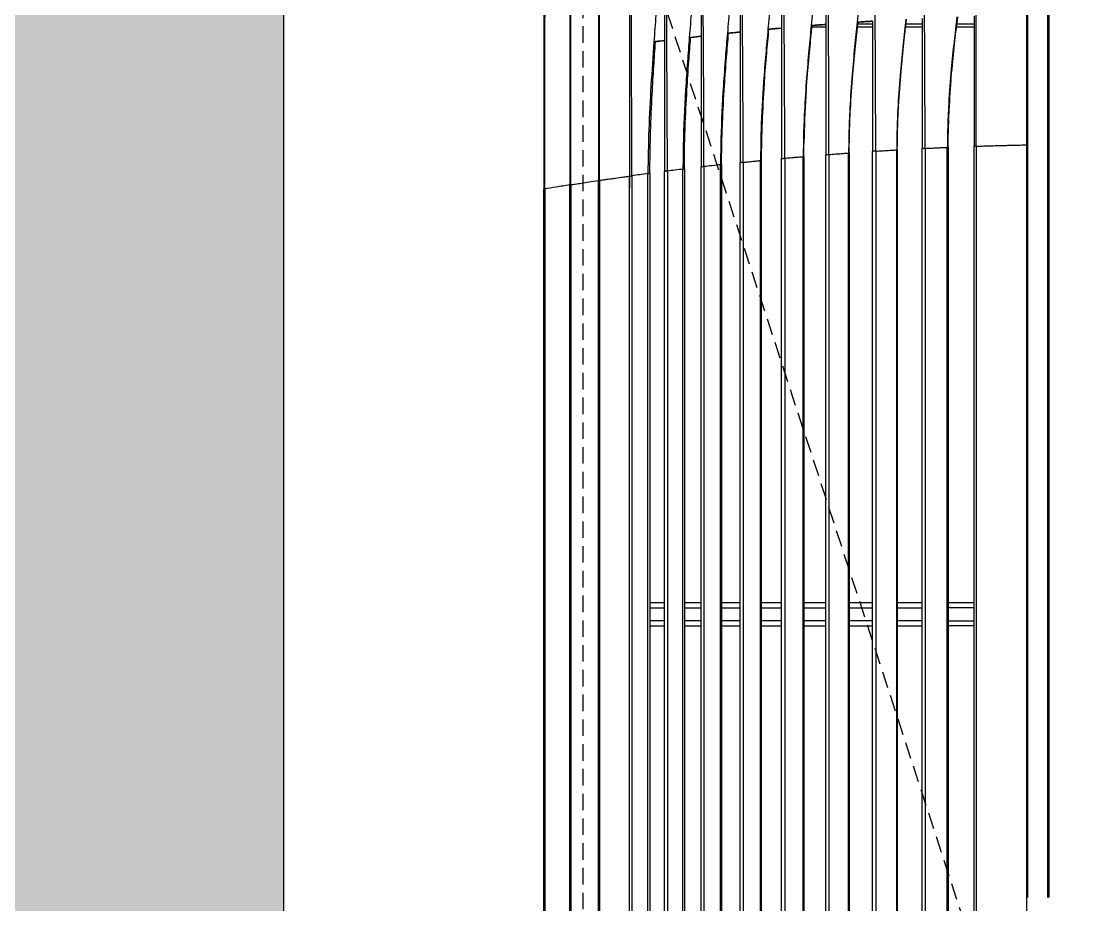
# Model space of a CAD drawing. Header units: millimetres. Extents: x -41292 to 298682, y -22072 to 33155.
# Drawn here: x -29924.2 to -29517.3, y 22200.6 to 22540.6 of the extents above; entities that cross this region are included whole.
import ezdxf

# ---------------------------------------------------------------- set-up
doc = ezdxf.new("R2010")
doc.units = ezdxf.units.MM
doc.linetypes.add('HIDDEN', pattern=[9.525, 6.35, -3.175])
for name, color, linetype in [('02-WAL', 2, 'Continuous'), ('도면층8', 8, 'Continuous'), ('인테리어_해치_벽체', 8, 'Continuous')]:
    doc.layers.add(name, color=color, linetype=linetype)

# ---------------------------------------------------------------- blocks, each defined once
blk = doc.blocks.new('*U57')
at = {"color": 1, "linetype": 'HIDDEN'}
blk.add_line((1479.94, 14.99), (39.94, 484.99), dxfattribs=at)
at = {"color": 8}
for p, q in [((1329.52, 185.7), (190.37, 185.7)), ((1329, 166.3), (190.88, 166.3)), ((190.88, 165.5), (1329, 165.5)), ((1144.44, 165.5), (1144.44, 155.49)), ((1146.44, 155.49), (1146.44, 165.5)), ((1151.44, 165.5), (1151.44, 155.49)), ((1153.44, 155.49), (1153.44, 165.5)), ((1374.94, 158.79), (1374.94, 165.5)), ((1375.94, 165.5), (1375.94, 158.91)), ((1328.59, 155.49), (191.3, 155.49)), ((191.31, 155.23), (1328.58, 155.23)), ((1328.18, 146.67), (191.7, 146.67)), ((191.76, 145.5), (1328.12, 145.5)), ((1144.44, 135.99), (1144.44, 145.5)), ((1146.44, 145.5), (1146.44, 135.99)), ((1151.44, 135.99), (1151.44, 145.5)), ((1153.44, 135.99), (1153.44, 145.5)), ((1374.94, 139.23), (1374.94, 145.5)), ((1375.94, 145.5), (1375.94, 139.34)), ((1327.61, 135.99), (192.27, 135.99)), ((192.28, 135.75), (1327.6, 135.75)), ((1327.11, 127.69), (192.78, 127.69)), ((192.85, 126.5), (1327.03, 126.5)), ((1144.44, 117.5), (1144.44, 126.5)), ((1146.44, 126.5), (1146.44, 117.5)), ((1151.44, 117.5), (1151.44, 126.5)), ((1153.44, 117.5), (1153.44, 126.5)), ((1374.94, 120.69), (1374.94, 126.5)), ((1375.94, 126.5), (1375.94, 120.79)), ((1326.41, 117.5), (193.47, 117.5)), ((193.49, 117.26), (1326.4, 117.26)), ((1325.83, 109.71), (194.05, 109.71)), ((194.15, 108.5), (1325.73, 108.5)), ((1144.44, 100.06), (1144.44, 108.5)), ((1146.44, 108.5), (1146.44, 100.06)), ((1151.44, 100.06), (1151.44, 108.5)), ((1153.44, 100.06), (1153.44, 108.5)), ((1374.94, 102.99), (1374.94, 108.5)), ((1325.04, 100.06), (194.84, 100.06)), ((194.86, 99.81), (1325.02, 99.81)), ((1324.39, 92.71), (195.5, 92.71)), ((195.61, 91.5), (1324.28, 91.5)), ((1144.44, 83.65), (1144.44, 91.5)), ((1146.44, 91.5), (1146.44, 83.65)), ((1151.44, 83.65), (1151.44, 91.5)), ((1153.44, 83.65), (1153.44, 91.5)), ((1323.53, 83.65), (196.36, 83.65)), ((196.38, 83.38), (1323.5, 83.38)), ((1322.82, 76.7), (197.06, 76.7)), ((197.19, 75.5), (1322.7, 75.5)), ((1144.44, 68.4), (1144.44, 75.5)), ((1146.44, 75.5), (1146.44, 68.4)), ((1151.44, 68.4), (1151.44, 75.5)), ((1153.44, 68.4), (1153.44, 75.5)), ((1321.93, 68.4), (197.95, 68.4)), ((198, 67.99), (1321.89, 67.99)), ((1321.16, 61.62), (198.72, 61.62)), ((198.85, 60.5), (1321.03, 60.5)), ((1144.44, 54.08), (1144.44, 60.5)), ((1146.44, 60.5), (1146.44, 54.08)), ((1151.44, 54.08), (1151.44, 60.5)), ((1153.44, 54.08), (1153.44, 60.5)), ((1320.27, 54.08), (199.62, 54.08)), ((199.68, 53.54), (1320.2, 53.54)), ((1319.45, 47.55), (200.43, 47.55)), ((200.57, 46.5), (1319.32, 46.5)), ((1144.44, 40.83), (1144.44, 46.5)), ((1146.44, 46.5), (1146.44, 40.83)), ((1151.44, 40.83), (1151.44, 46.5)), ((1153.44, 40.83), (1153.44, 46.5)), ((1318.58, 40.83), (201.3, 40.83)), ((201.41, 40.04), (1318.47, 40.04)), ((1317.64, 33.88), (202.24, 33.88)), ((202.37, 33), (1317.52, 33)), ((1326.19, 32.95), (1312.93, 32.95)), ((1326.69, 32.95), (1326.19, 32.95)), ((1327.1, 32.95), (1326.69, 32.95)), ((1315.86, 21.42), (204.03, 21.42)), ((204.09, 21), (1315.79, 21)), ((1314.17, 10.38), (205.71, 10.38)), ((205.77, 10), (1314.11, 10)), ((1312.57, 0.4), (207.32, 0.4)), ((207.32, 0), (1312.57, 0))]:
    blk.add_line(p, q, dxfattribs=at)
at = {"color": 1, "linetype": 'HIDDEN'}
blk.add_lwpolyline([(1479.94, 484.99), (1479.94, 14.99), (39.94, 14.99), (39.94, 484.99)], close=True, dxfattribs=at)
at = {"color": 8}
for points, knots in [([(1039.94, 194.41), (1040.61, 194.41), (1041.27, 194.41), (1044.61, 194.41), (1047.27, 194.41), (1060.61, 194.41), (1071.27, 194.41), (1124.61, 194.41), (1167.27, 194.41), (1214.74, 194.41), (1219.53, 194.41), (1239.96, 194.41), (1255.6, 194.41), (1279.05, 194.41), (1286.86, 194.41), (1302.49, 194.41), (1310.31, 194.41), (1322.03, 194.42), (1325.94, 194.42), (1329.85, 194.41)], [0, 0, 0, 0, 0.006899, 0.006899, 0.034494, 0.034494, 0.144873, 0.144873, 0.58639, 0.58639, 0.636025, 0.636025, 0.797792, 0.797792, 0.878675, 0.878675, 0.959558, 0.959558, 1, 1, 1, 1]), ([(1039.94, 194), (1119.87, 194), (1199.81, 194), (1296.78, 194), (1313.81, 194), (1330.85, 194)], [0, 0, 0, 0, 0.824317, 0.824317, 1, 1, 1, 1]), ([(1039.94, 193.94), (1119.89, 193.94), (1199.84, 193.94), (1299.77, 193.94), (1319.76, 193.94), (1359.74, 193.94), (1379.73, 193.94), (1419.69, 193.94), (1439.67, 193.94), (1469.52, 193.94), (1479.45, 193.94), (1494.31, 193.94), (1499.26, 193.94), (1509.14, 193.94), (1514.08, 193.94), (1518.98, 193.94)], [0, 0, 0, 0, 0.5, 0.5, 0.625, 0.625, 0.75, 0.75, 0.875, 0.875, 0.9375, 0.9375, 0.96875, 0.96875, 1, 1, 1, 1]), ([(1518.94, 193.8), (1514.03, 193.8), (1509.09, 193.8), (1499.21, 193.8), (1494.26, 193.8), (1479.4, 193.8), (1469.47, 193.8), (1439.62, 193.8), (1419.64, 193.8), (1379.68, 193.8), (1359.7, 193.8), (1319.73, 193.8), (1299.74, 193.8), (1199.82, 193.8), (1119.88, 193.8), (1039.94, 193.8)], [0, 0, 0, 0, 0.03125, 0.03125, 0.0625, 0.0625, 0.125, 0.125, 0.25, 0.25, 0.375, 0.375, 0.5, 0.5, 1, 1, 1, 1]), ([(1329.85, 194.41), (1345.65, 194.41), (1361.45, 194.41), (1393.05, 194.41), (1408.85, 194.41), (1440.42, 194.41), (1456.18, 194.41), (1479.77, 194.41), (1487.62, 194.41), (1499.36, 194.41), (1503.27, 194.41), (1511.08, 194.41), (1514.98, 194.37), (1518.86, 194.4)], [0, 0, 0, 0, 0.25, 0.25, 0.5, 0.5, 0.75, 0.75, 0.875, 0.875, 0.9375, 0.9375, 1, 1, 1, 1]), ([(1518.39, 194), (1513.69, 194), (1508.95, 194), (1499.29, 194), (1494.34, 194), (1479.47, 194), (1469.54, 194), (1439.69, 194), (1419.71, 194), (1379.75, 194), (1359.76, 194), (1336.79, 194), (1333.82, 194), (1330.84, 194)], [0, 0, 0, 0, 0.076277, 0.076277, 0.155939, 0.155939, 0.315263, 0.315263, 0.633912, 0.633912, 0.952561, 0.952561, 1, 1, 1, 1]), ([(1039.94, 186.26), (1119.86, 186.26), (1199.78, 186.26), (1299.68, 186.26), (1319.66, 186.26), (1359.62, 186.26), (1379.6, 186.26), (1419.55, 186.26), (1439.51, 186.26), (1469.34, 186.26), (1479.27, 186.26), (1494.15, 186.26), (1499.1, 186.26), (1508.99, 186.26), (1513.93, 186.26), (1518.83, 186.26)], [0, 0, 0, 0, 0.5, 0.5, 0.625, 0.625, 0.75, 0.75, 0.875, 0.875, 0.9375, 0.9375, 0.96875, 0.96875, 1, 1, 1, 1]), ([(1518.79, 186.06), (1513.89, 186.06), (1508.95, 186.06), (1499.07, 186.06), (1494.11, 186.06), (1479.24, 186.06), (1469.31, 186.06), (1439.47, 186.06), (1419.52, 186.06), (1379.58, 186.06), (1359.6, 186.06), (1319.64, 186.06), (1299.66, 186.06), (1199.77, 186.06), (1119.86, 186.06), (1039.94, 186.06)], [0, 0, 0, 0, 0.03125, 0.03125, 0.0625, 0.0625, 0.125, 0.125, 0.25, 0.25, 0.375, 0.375, 0.5, 0.5, 1, 1, 1, 1]), ([(1339.64, 186.02), (1339.29, 186.02), (1338.93, 186.02), (1318.67, 186.02), (1298.76, 186.02), (1199.22, 186.02), (1119.58, 186.02), (1039.94, 186.02)], [0, 0, 0, 0, 0.003537, 0.003537, 0.20283, 0.20283, 1, 1, 1, 1]), ([(1409.74, 185.7), (1396.38, 185.7), (1383.01, 185.7), (1356.26, 185.7), (1342.89, 185.7), (1329.51, 185.7)], [0, 0, 0, 0, 0.5, 0.5, 1, 1, 1, 1]), ([(1329.52, 185.9), (1342.89, 185.9), (1356.26, 185.9), (1383.01, 185.9), (1396.38, 185.9), (1409.74, 185.9)], [0, 0, 0, 0, 0.5, 0.5, 1, 1, 1, 1]), ([(1329, 166.3), (1342.46, 166.3), (1355.92, 166.3), (1382.84, 166.3), (1396.29, 166.3), (1409.74, 166.3)], [0, 0, 0, 0, 0.5, 0.5, 1, 1, 1, 1]), ([(1378.77, 158.9), (1375.6, 158.53), (1368.95, 157.75), (1357.84, 156.63), (1346.52, 155.76), (1336.44, 155.31), (1330.82, 155.25), (1328.58, 155.23)], [0, 0, 0, 0, 0.189956, 0.399239, 0.666018, 0.866282, 1, 1, 1, 1]), ([(1328.59, 155.49), (1330.82, 155.51), (1336.41, 155.55), (1346.5, 156.02), (1357.97, 156.92), (1369.09, 158.08), (1375.74, 158.88), (1378.78, 159.24)], [0, 0, 0, 0, 0.13271, 0.332981, 0.600797, 0.817687, 1, 1, 1, 1]), ([(1328.18, 146.67), (1328.22, 147.33), (1328.28, 148.65), (1328.37, 150.49), (1328.44, 152.22), (1328.52, 153.82), (1328.56, 154.76), (1328.58, 155.23)], [0, 0, 0, 0, 0.202006, 0.403007, 0.603004, 0.802001, 1, 1, 1, 1]), ([(1328.18, 146.67), (1328.18, 146.54), (1328.16, 146.27), (1328.14, 145.87), (1328.13, 145.56), (1328.13, 145.52), (1328.12, 145.5)], [0, 0, 0, 0, 0.249872, 0.499843, 0.749966, 1, 1, 1, 1]), ([(1328.18, 146.67), (1341.78, 146.67), (1355.37, 146.6), (1382.56, 146.47), (1396.16, 146.4), (1409.74, 146.36)], [0, 0, 0, 0, 0.5, 0.5, 1, 1, 1, 1]), ([(1377.87, 139.22), (1374.71, 138.87), (1368.05, 138.13), (1356.99, 137.08), (1345.71, 136.26), (1335.62, 135.82), (1329.92, 135.77), (1327.6, 135.75)], [0, 0, 0, 0, 0.189159, 0.399253, 0.661583, 0.861842, 1, 1, 1, 1]), ([(1327.61, 135.99), (1329.87, 136.01), (1335.49, 136.05), (1345.59, 136.5), (1357.06, 137.36), (1368.19, 138.46), (1374.85, 139.21), (1377.88, 139.56)], [0, 0, 0, 0, 0.13403, 0.334286, 0.600753, 0.818086, 1, 1, 1, 1]), ([(1327.11, 127.69), (1327.16, 128.47), (1327.26, 130.02), (1327.39, 132.14), (1327.5, 134.08), (1327.57, 135.19), (1327.6, 135.75)], [0, 0, 0, 0, 0.254452, 0.505932, 0.754446, 1, 1, 1, 1]), ([(1327.11, 127.69), (1327.1, 127.56), (1327.08, 127.29), (1327.06, 126.88), (1327.04, 126.56), (1327.03, 126.52), (1327.03, 126.5)], [0, 0, 0, 0, 0.25027, 0.500033, 0.750107, 1, 1, 1, 1]), ([(1327.11, 127.69), (1340.88, 127.69), (1354.66, 127.62), (1382.21, 127.47), (1395.98, 127.4), (1409.74, 127.36)], [0, 0, 0, 0, 0.5, 0.5, 1, 1, 1, 1]), ([(1409.74, 124.16), (1406.41, 123.81), (1400.54, 123.2), (1392.91, 122.33), (1385.24, 121.47), (1380.11, 120.91), (1376.75, 120.54)], [0, 0, 0, 0, 0.302296, 0.533525, 0.693692, 1, 1, 1, 1]), ([(1376.75, 120.54), (1373.6, 120.22), (1366.92, 119.52), (1355.91, 118.53), (1344.67, 117.75), (1334.56, 117.33), (1328.79, 117.28), (1326.4, 117.26)], [0, 0, 0, 0, 0.188349, 0.39928, 0.657536, 0.857785, 1, 1, 1, 1]), ([(1326.41, 117.5), (1328.69, 117.52), (1334.35, 117.56), (1344.46, 117.98), (1355.93, 118.8), (1367.06, 119.84), (1373.73, 120.55), (1376.77, 120.88)], [0, 0, 0, 0, 0.135331, 0.33557, 0.600704, 0.818478, 1, 1, 1, 1]), ([(1376.75, 120.63), (1376.75, 120.63), (1376.75, 120.63), (1376.75, 120.61), (1376.75, 120.59), (1376.75, 120.56), (1376.74, 120.55), (1376.74, 120.54)], [0, 0, 0, 0, 0.005018, 0.005018, 0.681643, 0.681643, 1, 1, 1, 1]), ([(1325.83, 109.71), (1325.89, 110.44), (1326, 111.9), (1326.15, 113.88), (1326.28, 115.7), (1326.36, 116.74), (1326.4, 117.26)], [0, 0, 0, 0, 0.255434, 0.50724, 0.755426, 1, 1, 1, 1]), ([(1325.74, 108.58), (1325.74, 108.55), (1325.74, 108.51), (1325.73, 108.5), (1325.73, 108.5)], [0, 0, 0, 0, 0.504346, 1, 1, 1, 1]), ([(1325.74, 108.58), (1325.74, 108.63), (1325.75, 108.75), (1325.78, 109.05), (1325.8, 109.4), (1325.82, 109.61), (1325.83, 109.71)], [0, 0, 0, 0, 0.229284, 0.499865, 0.74993, 1, 1, 1, 1]), ([(1325.83, 109.71), (1339.82, 109.71), (1353.81, 109.64), (1381.78, 109.48), (1395.77, 109.4), (1409.74, 109.35)], [0, 0, 0, 0, 0.5, 0.5, 1, 1, 1, 1]), ([(1409.74, 106.4), (1406.23, 106.06), (1400.03, 105.46), (1391.98, 104.61), (1384.06, 103.77), (1378.82, 103.23), (1375.45, 102.89)], [0, 0, 0, 0, 0.306857, 0.541766, 0.704737, 1, 1, 1, 1]), ([(1375.45, 102.89), (1372.3, 102.58), (1365.6, 101.93), (1354.6, 101), (1343.36, 100.28), (1333.24, 99.88), (1327.44, 99.83), (1325.02, 99.81)], [0, 0, 0, 0, 0.188051, 0.399296, 0.65597, 0.856213, 1, 1, 1, 1]), ([(1325.04, 100.06), (1327.34, 100.07), (1333.02, 100.11), (1343.14, 100.51), (1354.61, 101.27), (1365.74, 102.25), (1372.43, 102.92), (1375.47, 103.22)], [0, 0, 0, 0, 0.136383, 0.336606, 0.600654, 0.818617, 1, 1, 1, 1]), ([(1324.39, 92.71), (1324.45, 93.4), (1324.58, 94.78), (1324.74, 96.64), (1324.89, 98.35), (1324.98, 99.33), (1325.02, 99.81)], [0, 0, 0, 0, 0.256936, 0.509241, 0.756926, 1, 1, 1, 1]), ([(1324.28, 91.53), (1324.28, 91.57), (1324.29, 91.66), (1324.32, 91.98), (1324.36, 92.37), (1324.38, 92.6), (1324.39, 92.71)], [0, 0, 0, 0, 0.232687, 0.500098, 0.749869, 1, 1, 1, 1]), ([(1324.39, 92.71), (1338.62, 92.71), (1352.85, 92.63), (1381.3, 92.46), (1395.53, 92.38), (1409.74, 92.32)], [0, 0, 0, 0, 0.5, 0.5, 1, 1, 1, 1]), ([(1409.74, 89.64), (1405.92, 89.3), (1399.25, 88.7), (1390.72, 87.85), (1382.63, 87.05), (1377.38, 86.56), (1374, 86.24)], [0, 0, 0, 0, 0.3207, 0.559402, 0.716115, 1, 1, 1, 1]), ([(1374, 86.24), (1370.83, 85.95), (1364.13, 85.34), (1351.28, 84.35), (1337.62, 83.55), (1327.48, 83.43), (1323.5, 83.38)], [0, 0, 0, 0, 0.188964, 0.399297, 0.764245, 1, 1, 1, 1]), ([(1323.53, 83.65), (1325.51, 83.66), (1330.88, 83.69), (1341.01, 84.04), (1352.81, 84.76), (1364.28, 85.69), (1370.98, 86.31), (1374.03, 86.59)], [0, 0, 0, 0, 0.1176, 0.317809, 0.600614, 0.818158, 1, 1, 1, 1]), ([(1322.82, 76.7), (1322.89, 77.35), (1323.02, 78.62), (1323.2, 80.36), (1323.36, 81.97), (1323.45, 82.91), (1323.5, 83.38)], [0, 0, 0, 0, 0.257522, 0.510022, 0.757511, 1, 1, 1, 1]), ([(1322.82, 76.7), (1322.81, 76.63), (1322.81, 76.54), (1322.79, 76.36), (1322.78, 76.27), (1322.76, 76.09), (1322.75, 76), (1322.73, 75.84), (1322.73, 75.77), (1322.71, 75.65), (1322.71, 75.6), (1322.7, 75.53), (1322.7, 75.51), (1322.7, 75.5), (1322.7, 75.5), (1322.7, 75.5)], [0, 0, 0, 0, 0.161779, 0.161779, 0.323539, 0.323539, 0.485543, 0.485543, 0.647325, 0.647325, 0.808403, 0.808403, 0.968605, 0.968605, 1, 1, 1, 1]), ([(1322.82, 76.7), (1337.31, 76.7), (1351.8, 76.61), (1380.78, 76.43), (1395.27, 76.34), (1409.74, 76.29)], [0, 0, 0, 0, 0.5, 0.5, 1, 1, 1, 1]), ([(1409.74, 73.89), (1406.73, 73.64), (1400.7, 73.16), (1391.66, 72.35), (1382.25, 71.48), (1375.85, 70.92), (1372.46, 70.63)], [0, 0, 0, 0, 0.242425, 0.484831, 0.727208, 1, 1, 1, 1]), ([(1409.74, 75.5), (1409.21, 75.5), (1397.89, 75.5), (1386.56, 75.5), (1375.76, 75.5)], [0, 0, 0, 0, 0.046692, 1, 1, 1, 1]), ([(1372.46, 70.63), (1369.39, 70.37), (1362.68, 69.81), (1349.21, 68.85), (1335.42, 68.14), (1325.27, 68.03), (1321.89, 67.99)], [0, 0, 0, 0, 0.182416, 0.399176, 0.799872, 1, 1, 1, 1]), ([(1321.93, 68.4), (1323.93, 68.41), (1329.32, 68.44), (1339.46, 68.75), (1351.22, 69.4), (1362.69, 70.24), (1369.41, 70.8), (1372.5, 71.06)], [0, 0, 0, 0, 0.118576, 0.318747, 0.600562, 0.816171, 1, 1, 1, 1]), ([(1372.46, 70.63), (1372.47, 70.7), (1372.48, 70.77), (1372.49, 70.89), (1372.49, 70.94), (1372.5, 71.02), (1372.5, 71.04), (1372.5, 71.06), (1372.5, 71.06), (1372.5, 71.06)], [0, 0, 0, 0, 0.292408, 0.292408, 0.584321, 0.584321, 0.875326, 0.875326, 1, 1, 1, 1]), ([(1372.59, 71.94), (1372.57, 71.69), (1372.54, 71.43), (1372.51, 71.09), (1372.5, 71.01), (1372.49, 70.92)], [0, 0, 0, 0, 0.751683, 0.751683, 1, 1, 1, 1]), ([(1321.89, 67.99), (1321.77, 66.95), (1321.54, 64.92), (1321.29, 62.67), (1321.16, 61.62)], [0, 0, 0, 0, 0.543894, 1, 1, 1, 1]), ([(1321.16, 61.62), (1321.15, 61.49), (1321.12, 61.23), (1321.07, 60.85), (1321.04, 60.56), (1321.03, 60.52), (1321.03, 60.5)], [0, 0, 0, 0, 0.250041, 0.500223, 0.740572, 1, 1, 1, 1]), ([(1321.16, 61.62), (1335.93, 61.62), (1350.7, 61.53), (1380.23, 61.35), (1394.99, 61.28), (1409.74, 61.24)], [0, 0, 0, 0, 0.5, 0.5, 1, 1, 1, 1]), ([(1409.74, 59.1), (1406.55, 58.87), (1400.16, 58.41), (1390.59, 57.62), (1380.82, 56.79), (1374.24, 56.26), (1370.85, 55.99)], [0, 0, 0, 0, 0.246108, 0.492163, 0.738161, 1, 1, 1, 1]), ([(1409.74, 60.5), (1408.69, 60.5), (1395.9, 60.5), (1383.11, 60.5), (1371.36, 60.5)], [0, 0, 0, 0, 0.082118, 1, 1, 1, 1]), ([(1320.2, 53.54), (1320.08, 52.55), (1319.84, 50.6), (1319.58, 48.53), (1319.45, 47.55)], [0, 0, 0, 0, 0.533649, 1, 1, 1, 1]), ([(1370.85, 55.99), (1367.72, 55.75), (1361, 55.23), (1347.17, 54.32), (1333.4, 53.67), (1323.24, 53.57), (1320.2, 53.54)], [0, 0, 0, 0, 0.185218, 0.399154, 0.820192, 1, 1, 1, 1]), ([(1320.27, 54.08), (1320.26, 54.06), (1320.26, 54.01), (1320.22, 53.71), (1320.2, 53.54)], [0, 0, 0, 0, 0.461975, 1, 1, 1, 1]), ([(1320.27, 54.08), (1322.27, 54.09), (1327.66, 54.11), (1337.81, 54.39), (1349.56, 54.98), (1361.05, 55.74), (1367.78, 56.25), (1370.9, 56.49)], [0, 0, 0, 0, 0.118512, 0.318665, 0.600501, 0.814856, 1, 1, 1, 1]), ([(1370.85, 55.99), (1370.85, 56.07), (1370.86, 56.14), (1370.88, 56.27), (1370.88, 56.32), (1370.89, 56.41), (1370.9, 56.45), (1370.9, 56.47), (1370.9, 56.48), (1370.9, 56.48), (1370.9, 56.49), (1370.9, 56.49)], [0, 0, 0, 0, 0.27156, 0.27156, 0.542657, 0.542657, 0.808337, 0.808337, 0.89096, 0.89096, 1, 1, 1, 1]), ([(1319.45, 47.55), (1319.44, 47.42), (1319.41, 47.17), (1319.36, 46.82), (1319.32, 46.56), (1319.32, 46.52), (1319.32, 46.5)], [0, 0, 0, 0, 0.250245, 0.500503, 0.740965, 1, 1, 1, 1]), ([(1319.45, 47.55), (1334.5, 47.55), (1349.56, 47.45), (1379.66, 47.28), (1394.7, 47.22), (1409.74, 47.19)], [0, 0, 0, 0, 0.5, 0.5, 1, 1, 1, 1]), ([(1409.74, 45.3), (1406.43, 45.09), (1399.74, 44.65), (1389.62, 43.9), (1379.42, 43.12), (1372.59, 42.61), (1369.19, 42.36)], [0, 0, 0, 0, 0.245079, 0.494613, 0.748597, 1, 1, 1, 1]), ([(1369.19, 42.36), (1363.57, 41.97), (1352.31, 41.19), (1335.41, 40.31), (1324.12, 40.13), (1318.47, 40.04)], [0, 0, 0, 0, 0.333291, 0.666637, 1, 1, 1, 1]), ([(1318.47, 40.04), (1318.5, 40.2), (1318.53, 40.5), (1318.57, 40.78), (1318.58, 40.81), (1318.58, 40.83)], [0, 0, 0, 0, 0.365763, 0.698949, 1, 1, 1, 1]), ([(1318.58, 40.83), (1320.56, 40.84), (1325.92, 40.86), (1336.07, 41.11), (1347.84, 41.62), (1359.37, 42.3), (1366.12, 42.75), (1369.27, 42.96)], [0, 0, 0, 0, 0.116851, 0.316976, 0.600411, 0.813247, 1, 1, 1, 1]), ([(1369.27, 42.96), (1369.27, 42.96), (1369.27, 42.95), (1369.26, 42.9), (1369.26, 42.86), (1369.24, 42.76), (1369.24, 42.7), (1369.22, 42.57), (1369.21, 42.5), (1369.2, 42.4), (1369.2, 42.38), (1369.19, 42.36)], [0, 0, 0, 0, 0.231752, 0.231752, 0.464199, 0.464199, 0.698225, 0.698225, 0.936242, 0.936242, 1, 1, 1, 1]), ([(1315.86, 21.42), (1315.93, 21.93), (1316.09, 23.02), (1316.36, 24.82), (1316.69, 27.12), (1317.02, 29.43), (1317.31, 31.5), (1317.45, 32.55), (1317.52, 33)], [0, 0, 0, 0, 0.14309, 0.303741, 0.481951, 0.74031, 0.886713, 1, 1, 1, 1]), ([(1317.52, 33), (1317.52, 33.02), (1317.53, 33.05), (1317.57, 33.36), (1317.61, 33.7), (1317.64, 33.88)], [0, 0, 0, 0, 0.261782, 0.59531, 1, 1, 1, 1]), ([(1317.64, 33.88), (1332.99, 33.88), (1348.35, 33.8), (1379.05, 33.69), (1394.4, 33.65), (1409.74, 33.63)], [0, 0, 0, 0, 0.5, 0.5, 1, 1, 1, 1]), ([(1314.17, 10.38), (1314.26, 10.95), (1314.47, 12.25), (1314.83, 14.59), (1315.28, 17.56), (1315.61, 19.79), (1315.79, 21)], [0, 0, 0, 0, 0.176314, 0.401773, 0.676347, 1, 1, 1, 1]), ([(1315.86, 21.42), (1315.84, 21.3), (1315.8, 21.07), (1315.8, 21.02), (1315.79, 21)], [0, 0, 0, 0, 0.500538, 1, 1, 1, 1]), ([(1409.74, 21), (1409.03, 21), (1408.32, 21), (1397.21, 21), (1386.8, 21), (1366.22, 21), (1356.05, 21), (1335.85, 21), (1325.82, 21), (1315.79, 21)], [0, 0, 0, 0, 0.022631, 0.022631, 0.354983, 0.354983, 0.679805, 0.679805, 1, 1, 1, 1]), ([(1315.86, 21.42), (1325.87, 21.42), (1335.88, 21.43), (1356.06, 21.45), (1366.23, 21.47), (1386.82, 21.5), (1397.23, 21.52), (1408.34, 21.54), (1409.04, 21.54), (1409.74, 21.54)], [0, 0, 0, 0, 0.319811, 0.319811, 0.644923, 0.644923, 0.97758, 0.97758, 1, 1, 1, 1]), ([(1314.11, 10), (1313.83, 8.19), (1313.29, 4.8), (1312.79, 1.75), (1312.57, 0.4)], [0, 0, 0, 0, 0.523797, 1, 1, 1, 1]), ([(1409.74, 10), (1406.33, 10), (1402.93, 10), (1391.28, 10), (1383.03, 10), (1358.29, 10), (1341.8, 10), (1321.58, 10), (1317.84, 10), (1314.11, 10)], [0, 0, 0, 0, 0.106844, 0.106844, 0.365542, 0.365542, 0.882945, 0.882945, 1, 1, 1, 1]), ([(1314.17, 10.38), (1317.88, 10.38), (1321.6, 10.38), (1341.8, 10.39), (1358.3, 10.41), (1383.04, 10.45), (1391.29, 10.46), (1402.93, 10.48), (1406.34, 10.49), (1409.74, 10.49)], [0, 0, 0, 0, 0.116518, 0.116518, 0.634308, 0.634308, 0.893201, 0.893201, 1, 1, 1, 1]), ([(1312.57, 0.4), (1321.04, 0.4), (1329.52, 0.41), (1354.01, 0.43), (1370.02, 0.46), (1393.93, 0.5), (1401.84, 0.51), (1409.74, 0.51)], [0, 0, 0, 0, 0.261714, 0.261714, 0.756054, 0.756054, 1, 1, 1, 1]), ([(1409.74, 0), (1401.83, 0), (1393.93, 0), (1370.02, 0), (1354.01, 0), (1329.52, 0), (1321.04, 0), (1312.57, 0)], [0, 0, 0, 0, 0.243953, 0.243953, 0.738293, 0.738293, 1, 1, 1, 1])]:
    blk.add_open_spline(points, degree=3, knots=knots, dxfattribs=at)
for points, degree in [([(1329.85, 193.71), (1329.85, 193.89), (1329.85, 194.15), (1329.85, 194.41)], 3), ([(1329, 166.3), (1329.33, 176), (1329.52, 185.7)], 2), ([(1329.52, 185.7), (1329.52, 185.8), (1329.52, 185.9), (1329.52, 185.9)], 3), ([(1329, 166.3), (1329, 165.88), (1329, 165.5), (1329, 165.5)], 3), ([(1379, 165.5), (1362.34, 165.5), (1345.67, 165.5), (1329, 165.5)], 3), ([(1328.58, 155.23), (1328.58, 155.4), (1328.58, 155.49), (1328.59, 155.49)], 3), ([(1339.3, 155.68), (1337.45, 155.61), (1335.6, 155.55), (1333.75, 155.52)], 3), ([(1354.33, 156.59), (1350.04, 156.25), (1345.74, 155.96), (1341.44, 155.77)], 3), ([(1378.19, 145.5), (1361.5, 145.5), (1344.81, 145.5), (1328.12, 145.5)], 3), ([(1327.6, 135.75), (1327.6, 135.9), (1327.61, 135.99), (1327.61, 135.99)], 3), ([(1377.13, 126.5), (1360.43, 126.5), (1343.73, 126.5), (1327.03, 126.5)], 3), ([(1376.75, 120.54), (1377.13, 126.5)], 1), ([(1377.13, 126.5), (1377, 124.54), (1376.88, 122.59), (1376.75, 120.63)], 3), ([(1376.77, 120.86), (1376.75, 120.54)], 1), ([(1376.77, 120.85), (1376.77, 120.87), (1376.77, 120.88), (1376.77, 120.88)], 3), ([(1326.4, 117.26), (1326.4, 117.42), (1326.41, 117.5), (1326.41, 117.5)], 3), ([(1375.88, 108.5), (1359.17, 108.5), (1342.45, 108.5), (1325.73, 108.5)], 3), ([(1375.45, 102.89), (1375.88, 108.5)], 1), ([(1375.88, 108.5), (1375.74, 106.67), (1375.6, 104.84), (1375.45, 103)], 3), ([(1375.88, 108.5), (1375.93, 108.5), (1375.97, 108.5), (1376.01, 108.5)], 3), ([(1393.86, 108.5), (1387.91, 108.5), (1381.96, 108.5), (1376.01, 108.5)], 3), ([(1375.47, 103.2), (1375.46, 103.13), (1375.45, 102.89)], 2), ([(1375.47, 103.2), (1375.47, 103.22), (1375.47, 103.22), (1375.47, 103.22)], 3), ([(1325.02, 99.81), (1325.02, 99.97), (1325.03, 100.06), (1325.04, 100.06)], 3), ([(1348.39, 100.81), (1342.48, 100.45), (1336.56, 100.19), (1330.64, 100.09)], 3), ([(1324.28, 91.53), (1324.28, 91.52), (1324.28, 91.51), (1324.28, 91.5)], 3), ([(1374.48, 91.5), (1357.75, 91.5), (1341.01, 91.5), (1324.28, 91.5)], 3), ([(1374, 86.24), (1374.48, 91.5)], 1), ([(1374.48, 91.5), (1374.33, 89.8), (1374.17, 88.11), (1374.02, 86.41)], 3), ([(1395.99, 91.5), (1388.82, 91.5), (1381.65, 91.5), (1374.48, 91.5)], 3), ([(1374.03, 86.58), (1374.03, 86.51), (1374, 86.24)], 2), ([(1374.03, 86.58), (1374.03, 86.59), (1374.03, 86.59), (1374.03, 86.59)], 3), ([(1323.53, 83.65), (1323.44, 83.65), (1323.35, 83.65), (1323.26, 83.65)], 3), ([(1323.53, 83.66), (1323.52, 83.66), (1323.51, 83.56), (1323.5, 83.38)], 3), ([(1353.02, 84.79), (1343.2, 84.11), (1333.37, 83.65), (1323.53, 83.65)], 3), ([(1372.96, 75.5), (1356.21, 75.5), (1339.45, 75.5), (1322.7, 75.5)], 3), ([(1372.46, 70.63), (1372.96, 75.5)], 1), ([(1372.96, 75.5), (1372.84, 74.31), (1372.72, 73.13), (1372.59, 71.94)], 3), ([(1375.76, 75.5), (1374.83, 75.5), (1373.9, 75.5), (1372.96, 75.5)], 3), ([(1321.93, 68.4), (1321.92, 68.4), (1321.9, 68.24), (1321.89, 67.99)], 3), ([(1371.36, 60.5), (1354.59, 60.5), (1337.81, 60.5), (1321.03, 60.5)], 3), ([(1370.84, 55.99), (1371.36, 60.5)], 1), ([(1371.36, 60.5), (1371.2, 59.13), (1371.05, 57.76), (1370.89, 56.39)], 3), ([(1369.71, 46.5), (1352.92, 46.5), (1336.12, 46.5), (1319.32, 46.5)], 3), ([(1369.19, 42.36), (1369.71, 46.5)], 1), ([(1369.71, 46.5), (1369.56, 45.31), (1369.41, 44.12), (1369.26, 42.93)], 3), ([(1373.98, 46.5), (1372.56, 46.5), (1371.13, 46.5), (1369.71, 46.5)], 3), ([(1395.33, 46.5), (1388.22, 46.5), (1381.1, 46.5), (1373.98, 46.5)], 3), ([(1318.47, 40.04), (1318.21, 38.06), (1317.93, 35.98), (1317.64, 33.88)], 3), ([(1409.74, 33), (1379.01, 33), (1348.26, 33), (1317.52, 33)], 3), ([(1314.17, 10.38), (1314.15, 10.15), (1314.13, 10), (1314.11, 10)], 3), ([(1312.57, 0), (1312.57, 0), (1312.57, 0.15), (1312.57, 0.4)], 3)]:
    blk.add_open_spline(points, degree=degree, dxfattribs=at)
blk = doc.blocks.new('shdushs')
at = {"layer": '인테리어_해치_벽체'}
h = blk.add_hatch(color=256, dxfattribs=at)
h.dxf.hatch_style = 1
h.paths.add_polyline_path([(278642.73, 3821.07), (279542.73, 3821.07), (279542.73, 3081.07), (278642.73, 3081.07)], flags=16)
h.paths.add_polyline_path([(277152.73, 3961.07), (277872.73, 3961.07), (277872.73, 151.07), (277922.73, 151.07), (277922.73, 11.07), (277732.73, 11.07), (277732.73, 3821.07), (277732.73, 3821.07), (277732.73, 3821.07), (277152.73, 3821.07)])
h.paths.add_polyline_path([(273717.73, 4561.07), (275322.73, 4561.07), (275322.73, 3821.07), (275272.73, 3821.07), (275272.73, 2461.07), (275322.73, 2461.07), (275322.73, 2321.07), (274602.73, 2321.07), (274602.73, -758.93), (274652.73, -758.93), (274652.73, -898.93), (274462.73, -898.93), (274462.73, 2321.07), (274362.73, 2321.07), (274362.73, 2461.07), (275132.73, 2461.07), (275132.73, 4321.07), (273717.73, 4321.07)])
h.paths.add_polyline_path([(271533.15, 3011.07), (271533.15, 2871.07), (272442.73, 2871.07), (272442.73, 2321.07), (272632.73, 2321.07), (272632.73, 2461.07), (272582.73, 2461.07), (272582.73, 3011.07)])
h.paths.add_polyline_path([(268942.73, 1846.07), (268942.73, 1716.07), (269342.73, 1716.07), (269342.73, -898.93), (271112.73, -906.75), (271112.73, -766.75), (269482.73, -758.93), (269482.73, 2871.07), (270375.78, 2871.07), (270375.78, 3011.07), (269482.73, 3011.07), (269482.73, 4321.07), (270617.73, 4321.07), (270617.73, 4561.07), (269342.73, 4561.07), (269342.73, 1846.07)])
h.paths.add_polyline_path([(276332.73, -2313.93), (277872.73, -2313.93), (277872.73, -2463.93), (276332.73, -2463.93)])
h.paths.add_polyline_path([(275552.73, -898.93), (275552.73, -758.93), (277872.73, -758.93), (277872.73, -898.93)])
h.paths.add_polyline_path([(270682.73, -2463.93), (270342.73, -2463.93), (270342.73, -2313.93), (270682.73, -2313.93)])
h.paths.add_polyline_path([(269842.73, -6133.93), (270682.73, -6133.93), (270682.73, -6283.93), (269842.73, -6283.93)])
h.paths.add_polyline_path([(275142.73, -6283.93), (275681.29, -6283.93), (275681.29, -6133.93), (275382.73, -6133.93), (275382.73, -2463.93), (275432.73, -2463.93), (275432.73, -2313.93), (275142.73, -2313.93), (275142.73, -6283.93)])
h.paths.add_polyline_path([(278812.73, -7888.93), (278812.73, -8128.93), (279782.73, -8128.93), (279782.73, 3961.07), (278502.73, 3961.07), (278502.73, 2941.07), (279542.73, 2941.07), (279542.73, 151.07), (278722.73, 151.07), (278722.73, 11.07), (279542.73, 11.07), (279542.73, -2313.93), (278872.73, -2313.93), (278872.73, -2463.93), (279542.73, -2463.93), (279542.73, -6133.93), (278812.73, -6133.93), (278812.73, -6283.93), (279542.73, -6283.93), (279542.73, -7888.93)])
h.paths.add_polyline_path([(274612.73, -7888.93), (276112.73, -7888.93), (276112.73, -8128.93), (274612.73, -8128.93)])
h.paths.add_polyline_path([(270167.73, -7288.93), (270682.73, -7288.93), (270682.73, -7888.93), (271212.73, -7888.93), (271212.73, -8128.93), (270167.73, -8128.93)])
h.paths.add_polyline_path([(267542.73, -7288.93), (267282.73, -7288.93), (267282.73, -7528.93), (267782.73, -7528.93), (267782.73, -6283.93), (268382.73, -6283.93), (268382.73, -6133.93), (267782.73, -6133.93), (267782.73, -2463.93), (269442.73, -2463.93), (269442.73, -2313.93), (267442.73, -2313.93), (267442.73, -2463.93), (267542.73, -2463.93), (267542.73, -6133.93), (266942.73, -6133.93), (266942.73, -6283.93), (267542.73, -6283.93)])
h.paths.add_polyline_path([(266372.73, 1716.07), (265697.73, 1716.07), (265697.73, -763.93), (266507.73, -763.93), (266507.73, -893.93), (265697.73, -893.93), (265697.73, -2313.93), (266542.73, -2313.93), (266542.73, -2463.93), (264582.73, -2463.93), (264582.73, -6133.93), (265182.73, -6133.93), (265182.73, -6283.93), (264582.73, -6283.93), (264582.73, -7288.93), (265182.73, -7288.93), (265182.73, -7528.93), (264342.73, -7528.93), (264342.73, -2313.93), (265547.73, -2313.93), (265547.73, 1846.07), (266152.73, 1846.07), (266152.73, 2277.91), (266292.73, 2277.91), (266292.73, 1846.07), (266372.73, 1846.07)])
h.paths.add_polyline_path([(266822.73, 1846.07), (268042.73, 1846.07), (268042.73, 1716.07), (267487.73, 1716.07), (267487.73, -893.93), (267307.73, -893.93), (267307.73, -763.93), (267357.73, -763.93), (267357.73, 1716.07), (266822.73, 1716.07)])
h.paths.add_polyline_path([(266342.73, 3961.07), (266152.73, 3961.07), (266152.73, 3177.91), (266292.73, 3177.91), (266292.73, 3821.07), (266342.73, 3821.07)])
at = {"layer": '02-WAL'}
blk.add_lwpolyline([(275142.73, -6283.93), (275142.73, -6283.93), (275681.29, -6283.93), (275681.29, -6133.93), (275382.73, -6133.93), (275382.73, -2463.93), (275432.73, -2463.93), (275432.73, -2313.93), (275142.73, -2313.93), (275142.73, -6283.93), (275142.73, -6283.93)], dxfattribs=at)

msp = doc.modelspace()

# ---------------------------------------------------------------- block references
msp.add_blockref('shdushs', (-305205.87, 26222.34))
at = {"layer": '도면층8', "xscale": -1, "rotation": 270}
msp.add_blockref('*U57', (-29723.14, 21163.47), dxfattribs=at)

doc.saveas('drawing.dxf')
